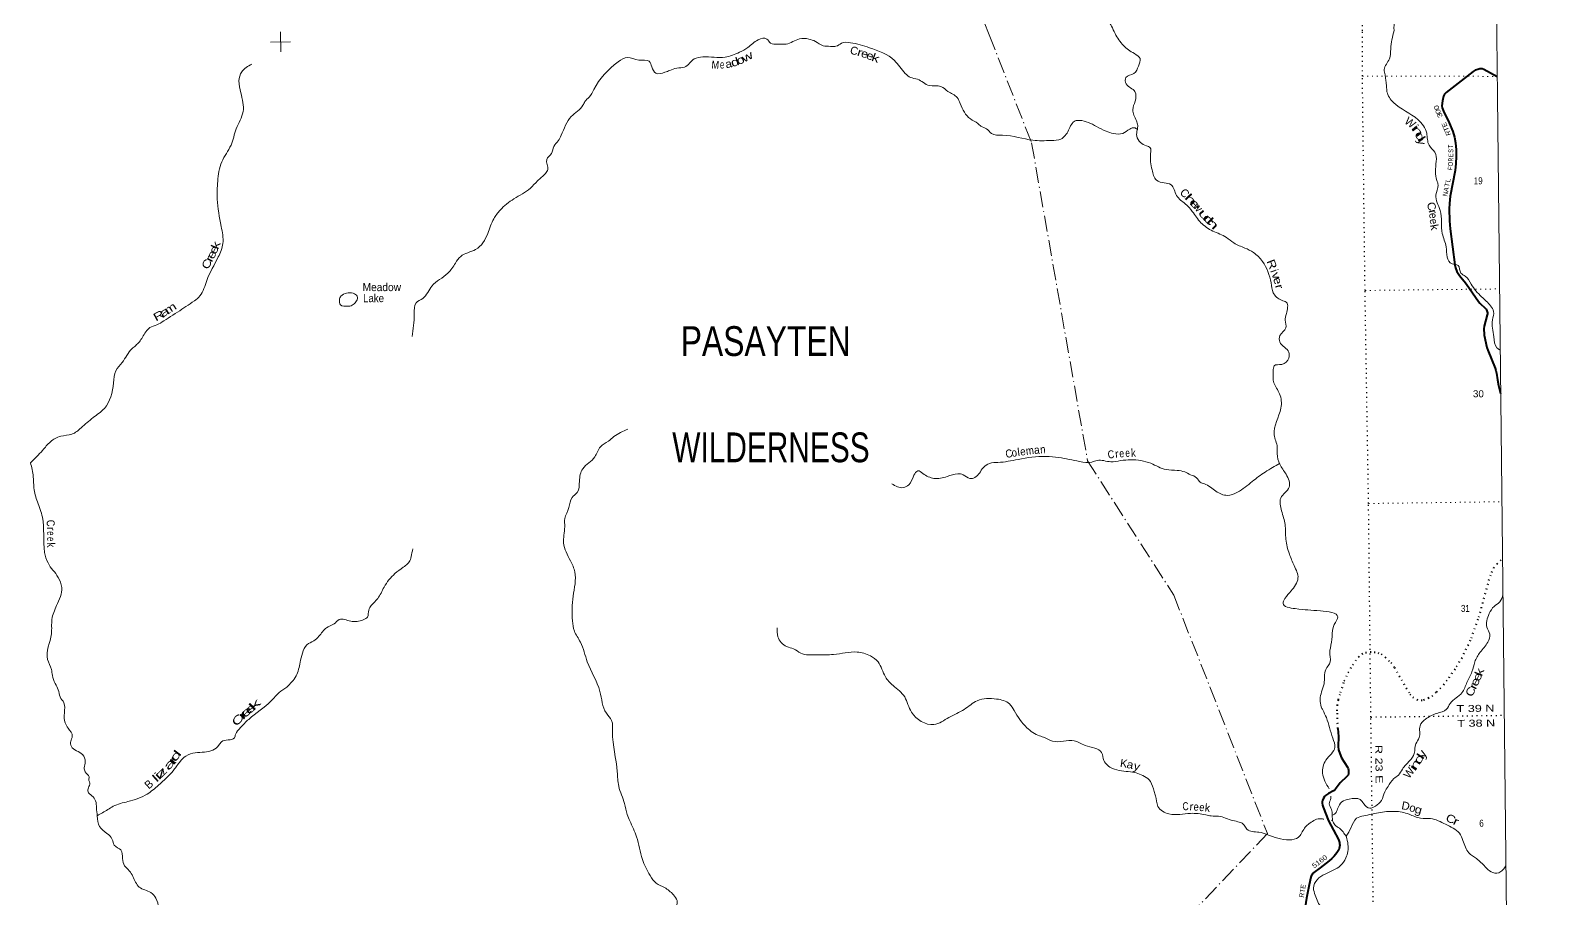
# Model space of a CAD drawing. Header units: feet. Extents: x -2 to 244583, y 367190 to 553316.
# Drawn here: x 206434 to 244583, y 485162 to 506843 of the extents above; entities that cross this region are included whole.
import ezdxf
from ezdxf.enums import TextEntityAlignment as Align

# ---------------------------------------------------------------- set-up
doc = ezdxf.new("R2010")
doc.units = ezdxf.units.FT
doc.header["$LTSCALE"] = 80
doc.linetypes.add('DOT_DASHED', pattern=[7.7, 5, -1.2, 0.3, -1.2])
doc.linetypes.add('DOTTED', pattern=[1.5, 0.3, -1.2])
for name, color, linetype, lineweight in [('26', 7, 'Continuous', 40), ('27', 7, 'Continuous', 35), ('39', 7, 'Continuous', 13), ('4', 7, 'Continuous', 13), ('41', 7, 'Continuous', 13), ('44', 7, 'DOT_DASHED', 13), ('53', 7, 'DOTTED', 40), ('6', 7, 'DOTTED', 25), ('7', 7, 'DOTTED', 13)]:
    doc.layers.add(name, color=color, linetype=linetype, lineweight=lineweight)

msp = doc.modelspace()

# ---------------------------------------------------------------- linework, layer by layer
at = {"layer": '26'}
for points in [[(243076.82, 505687.88), (242741.7, 505868.82), (242700.62, 505884.04), (242645.7, 505886.61), (242590.38, 505872.18), (242528.38, 505851.04), (242476.73, 505817.81), (241799.69, 505293.61), (241764, 505256.94), (241739.12, 505207.14), (241714.33, 505086.07), (241696.45, 504965.23), (241703.56, 504911.87), (241732.05, 504829.63), (241880.8, 504534.85), (241970.14, 504324.02), (242011.09, 504179.04), (242032.39, 504042.01), (242050.2, 503858.87), (242051.41, 503694.63), (242046.64, 503524.47), (242028.29, 503346.58), (241902.98, 502703.8), (241883.1, 502521.29), (241879.4, 502388.08), (241886.65, 502087.28), (241904.6, 501889.2), (242019.98, 500991.6), (242037.75, 500913.33), (242069.75, 500824.4), (242115.97, 500746.14), (242156.62, 500690.46), (242251.07, 500578.94), (242307.83, 500504.88), (242608.37, 500070.23), (242643.83, 500031.14), (242786.14, 499895.92), (242799.04, 499880.8), (242810.84, 499864), (242821.26, 499838.11), (242829.7, 499812.32), (242832.81, 499787.42), (242832.35, 499764.29), (242827.92, 499741.17), (242754.37, 499460.84), (242747.48, 499394.32), (242747.48, 499348.07), (242749.26, 499287.6), (242755.57, 499236.48), (242822.27, 498924.22), (242844.37, 498858.92), (243024.8, 498408.89), (243043.31, 498347.59), (243058.57, 498286.16), (243085.24, 498117.18), (243110.12, 497974.88), (243124.35, 497909.07), (243163.69, 497779.97)], [(239096.07, 489406.78), (239108.97, 489206.87), (239103.35, 488960.23), (239109.67, 488877.39), (239142.46, 488785.91), (239188.68, 488679.19), (239336.74, 488440.33), (239354.9, 488408.82), (239366.44, 488369.69), (239366.44, 488309.21), (239362.01, 488275.42), (239352.22, 488245.18), (239322.03, 488205.62), (239155.8, 488051.3), (239125.97, 488018.55), (239025.49, 487885.56), (238988.7, 487853.86), (238866.35, 487783.98), (238787.83, 487731.12), (238766.5, 487709.78), (238739.55, 487666.74), (238714.95, 487606.61), (238707.84, 487578.15), (238707.84, 487546.13), (238714.95, 487496.33), (238732.75, 487440.24), (238860.06, 487100.64), (239109.68, 486631.6), (239138.03, 486560.71), (239141.59, 486534.03), (239141.75, 486494.65), (239129.14, 486411.3), (239120.25, 486381.06), (239107.81, 486352.6), (239074.03, 486301.02), (239006.48, 486219.2), (238946.04, 486156.94), (238878.42, 486098.31), (238653.71, 485930.37)], [(238653.71, 485930.37), (238497.06, 485813.29), (238466.97, 485781.63), (238443.86, 485746.05), (238431.42, 485717.59), (238412.96, 485658.33), (238366.22, 485417.04), (238315.56, 485169.62), (238282.99, 484954.51)]]:
    msp.add_lwpolyline(points, dxfattribs=at)
at = {"layer": '39'}
msp.add_line((238927.63, 487115.62), (238960.53, 487111.79), dxfattribs=at)
for points in [[(240499.78, 506842.84), (240520.13, 507112.86), (240667.67, 507387.53), (240832.62, 507763.61), (240963.44, 508107.01), (241136.12, 508268.46), (241225.97, 508419.09), (241337.8, 508863.6), (241483.8, 509334.73), (241609.36, 509834.04), (241759, 510357.86), (241878.14, 510642.41), (242096.37, 511189.08), (242264.05, 511474.05), (242298.28, 511753.85), (242370.51, 512347.91), (242438.2, 512486.2), (242511.94, 512626.58), (242513.07, 512742.04), (242469.27, 512911.81), (242498.72, 513025.48), (242511.95, 513145.09), (242495.1, 513230.02), (242524.12, 513400.4), (242511.78, 513685.89), (242752.29, 514487.95), (242877.61, 514758.38), (242980.47, 514917.33)], [(230630.09, 510153.8), (230733.4, 510124.02), (231050.75, 510150.98), (231220.37, 509927.57), (231435.11, 509623.52), (231615.97, 509256.39), (231623.09, 509120.75), (231549.77, 508925.69), (231556.63, 508824.48), (231620.29, 508701.45), (231720.14, 508607.09), (232428.77, 508256.53), (233261.14, 507860.41), (233380.44, 507604.17), (233385.45, 507480.66), (233311.3, 507392.95), (233304.3, 507253.13), (233376.51, 507071.45), (233440.12, 506954.5), (233529.51, 506768.96)], [(215970.35, 499200.78), (216020.84, 499768.28), (216070.54, 500042.38), (216232.48, 500152.67), (216461.73, 500458.48), (216860.71, 500779.63), (217050.44, 501032.09), (217180.95, 501202.49), (217554.33, 501371.41), (217858.79, 501771.71), (218007.93, 502142.78), (218165.99, 502356.2), (218511, 502639.91), (218921.11, 502904.62), (219099.95, 503088.07), (219301.01, 503273.97), (219355.94, 503370.11), (219329.16, 503620.5), (219445.83, 503772.43), (219509.42, 503949.67), (219620.28, 504087.32), (219694.67, 504226.32), (219945.25, 504696.42), (220233.68, 504975.02), (220286.59, 505071.12), (220389.94, 505176.26), (220509.89, 505370.75), (221114.73, 506059.99), (221345.49, 506169.56), (221630.05, 506102.09), (221889.59, 506074.61), (221954.83, 505936.23), (222054.82, 505778.27), (222285.13, 505800.82), (222403.73, 505845.55), (222578.76, 505903.49), (222776.59, 505931.5), (223015.83, 506132.28), (223233.46, 506184.95), (223788.09, 506179.22), (224146.17, 506299.29), (224356.52, 506418.59), (224612.13, 506609.57), (224830.34, 506629.87), (224921.22, 506528.39), (225099.73, 506505.45), (225316.31, 506503.47), (225645.85, 506635.14), (225880.72, 506629.45), (226041.64, 506571.79), (226233.86, 506462.1), (226418.29, 506447.37), (226557.89, 506450.01), (226694.15, 506525.42), (226918.54, 506539.77), (227392.37, 506413.14), (228021.49, 506093.18), (228286.32, 505772.41), (228419.68, 505671.73), (228594.55, 505626.47), (228890.9, 505466.14), (229176.64, 505445.23), (229354.91, 505323.14), (229584.35, 505169.65), (229661.98, 505017.33), (229915.77, 504635.66), (230100.04, 504517.73), (230176.1, 504452.39), (230321.02, 504384.31), (230442.43, 504273.29), (230716.43, 504229.9), (231475.64, 504102.58), (231935.18, 504095.07), (232177.38, 504132.01), (232369.72, 504352.14), (232535.47, 504587.96), (232642.55, 504598.07), (233066.21, 504448.24), (233305.18, 504327.3), (233492.4, 504270.13), (233721.02, 504274.44), (233897.2, 504380.96), (234011.93, 504415.5), (234087.59, 504372.41)], [(233529.51, 506768.96), (233738.1, 506470.14), (234012.96, 506266.92), (234154.85, 506142.12), (234115.72, 505955.23), (234001.66, 505770.97), (233801.13, 505668.04), (233810.08, 505508.36), (234026.02, 505318.19), (234030.39, 505075.47), (233971.43, 504865.95), (234063.46, 504588.46), (234095.88, 504473.74), (234087.59, 504372.41)], [(240499.78, 506842.84), (240416.33, 506381.65), (240384.4, 506132.18), (240255.54, 505870.75), (240278.25, 505733.59), (240289.97, 505644.78), (240306.29, 505525.71), (240324.24, 505315.62), (240484.91, 505047.51), (241099.84, 504615.99), (241316.41, 504278.13), (241374.41, 503979.76), (241519.28, 503802.41), (241532.04, 503319.06), (241572.47, 503097.25), (241600.85, 502982.46), (241544.57, 502736.57), (241652.76, 502348.09), (241705.64, 501772.43), (241800.68, 501440.36), (241827.6, 501181.87), (241950, 501016.24), (242098.49, 500974.53), (242172.76, 500783.71), (242277.29, 500710.82), (242424.62, 500509.23), (242689.38, 500192.51), (242912.04, 499966.05), (242987.39, 499827.85), (242956.86, 499612.8), (242992.77, 499192.61), (243072.62, 498916.91), (243152.45, 498862.3)], [(211963.12, 506004), (211710.12, 505808.36), (211641.91, 505584.34), (211686.63, 505283.85), (211744.91, 504817.75), (211573.67, 504389.18), (211442.52, 503979.69), (211212.36, 503562), (211111.14, 503076.27), (211100.12, 502632.95), (211197.3, 501951.21), (211240.62, 501523.23), (211124.14, 501186.89), (210836.77, 500600.04), (210666.67, 500213.98), (210527.57, 500089.59), (210315.88, 499951.49), (210216.1, 499882.57), (209762.71, 499589.54), (209590.64, 499492.76), (209417.98, 499424.3), (209230.78, 499179.5), (209060.98, 498973.51), (208967.53, 498892.59), (208723.63, 498551.48), (208568.04, 498343.78), (208507.58, 498039), (208277.87, 497404.83), (207999.29, 497174.24), (207694.98, 496914.78), (207469.46, 496760.19), (207189.15, 496709.63), (206930.93, 496570.53), (206733.02, 496353.83), (206434.03, 496044.61)], [(234087.59, 504372.41), (234072.45, 504202.16), (234166.3, 504048.13), (234315.63, 503959.9), (234407.47, 503917.11), (234418.26, 503767.59), (234453.85, 503365.6), (234567.87, 503102.69), (234759.29, 503037.51), (234930.15, 502990.15), (235066.54, 502721.59), (235284.82, 502513.25), (235460.29, 502322.32), (235675.8, 502043.11), (235973.02, 501834.24), (236313.92, 501672.73), (236494.47, 501536.52), (236774.01, 501410.27), (236986.5, 501298.95), (237215.23, 501072.6), (237427.2, 500540.4), (237484.26, 500294.62), (237688.01, 500106.25), (237808.36, 500053.89), (237809.42, 499770.63), (237782.07, 499604.2), (237799.62, 499416.35), (237649.29, 499223.32), (237646.1, 499063.41), (237871.36, 498804.62), (237869.91, 498660.93), (237692.65, 498501.79), (237507.04, 498469.96), (237481.08, 498337.95), (237498.58, 498040.84), (237639.09, 497768.31), (237673.87, 497410.83), (237505.77, 496743.99), (237582.2, 496433.83), (237581.03, 496273.96), (237646.51, 496010.13), (237802.84, 495758.13), (237879.48, 495435.84), (237671.87, 495164.83), (237691.83, 494843.49), (237776.86, 494505.17), (237797.69, 494135.28), (237885.33, 493764.63), (238005.9, 493475.54), (238100.61, 493161.68), (237928.22, 492844.8), (237775.83, 492653.75), (237727.41, 492533.46), (238033.36, 492401.64), (238661.77, 492344.7), (239093.53, 492195.02), (239007.94, 492003.21), (238950.51, 491708.73), (238909.3, 491412.54), (238892.7, 491323.2), (238905.27, 491074.56), (238797.5, 490878.28), (238751.21, 490527.36), (238688.13, 490321.81), (238682.74, 489947.38), (238718.52, 489871.17), (238809.01, 489678.63), (238967.99, 489167.69), (239022.72, 488938.06), (238799.8, 488618.2), (238714.55, 488294.88), (238879.89, 487900.53)], [(214374.06, 499957.76), (214179.11, 499994.55), (214150.59, 500117.44), (214189.41, 500209.23), (214331.78, 500282.73), (214497.75, 500281.81), (214596.24, 500206.78), (214578.16, 500087.06), (214496.75, 500000.55), (214447.54, 499966.27), (214374.06, 499957.76)], [(221359.09, 496884.5), (221006.23, 496699.79), (220870.66, 496585.94), (220672.88, 496442.6), (220533.69, 496193.12), (220231.39, 495898.07), (220147.91, 495588.94), (220090.37, 495300.54), (219963.08, 495176.73), (219882.59, 494926.34), (219784.26, 494655.37), (219779.96, 494444.86), (219752.83, 494041.69), (219922.7, 493599.75), (220033.01, 493318.56), (219989.29, 492712.74), (219974.15, 492093.3), (220021.16, 491843.29), (220171.86, 491566.9), (220344.74, 491070.39), (220659.54, 490335.77), (220821.19, 489788.46), (220949.91, 489608.78), (220975.25, 489325.99), (221094.46, 488326.66), (221129.27, 487967.15), (221274.73, 487532.85), (221340.42, 487256.88), (221406.01, 487098.27), (221575.05, 486702.85), (221722.84, 486139.09), (221912.29, 485733.94), (222065.5, 485542.59), (222273.9, 485433.21), (222495.69, 485255.29), (222587.37, 485109.31), (222549.15, 484871.86), (222429.37, 484555.97), (222194.48, 484225.78), (222088.42, 483934.43), (221945.1, 483353.04), (221851.03, 482845.42), (221678.72, 482524.5), (221306.45, 481956.99), (221020.55, 481650.12), (220885.82, 481489.75), (220686.55, 481204.74), (220535.69, 481153.33), (220406.56, 481019.38), (220257.59, 480862.79), (219948.83, 480701.16), (219803.22, 480583.08), (219665.67, 480467.18), (219533, 480304.83), (219452.2, 480183.92), (219234.93, 479775.15), (219148.61, 479399.19), (219216.48, 479226.46), (219242.57, 479014.5), (219231.83, 478824.1), (219255.2, 478650.53), (219212.54, 478435.24), (219247.08, 478203.21), (219223.2, 477955.9), (219147.87, 477531.59), (218955.24, 477103.05), (218592.3, 476691.52), (218468.31, 476496.96), (218303.54, 476431.13), (218143.62, 476320.87), (218001.49, 476121.92), (217722.7, 475196.02), (217507.32, 474682.07), (217416.72, 474431.48), (217153.68, 473979.35), (216963.85, 473619.65)], [(206433.77, 496045.91), (206501.66, 495701.41), (206517.71, 495416.49), (206603.86, 495070.36), (206729.21, 494688.66), (206786, 493807.78), (206870.46, 493542.54), (207124.88, 493183.86), (207213.13, 492930.84), (207084.89, 492478.92), (206968.58, 492134.5), (206955.84, 491774.09), (206857.86, 491132.65), (206954.17, 490881.83), (206979.54, 490732.66), (207050.47, 490533.9), (207126.68, 490373.69), (207170.81, 490198.62), (207266.99, 490050.98), (207280.3, 489800.4), (207297.7, 489547.87), (207373.28, 489418), (207476.75, 489211.84), (207438.85, 489087.61), (207453.64, 488960.47), (207733.19, 488756.09), (207799.66, 488577.46), (207776.51, 488425.22), (207798.89, 488322.52), (207894.53, 488201.17), (207890.43, 488105.99), (207916.02, 488043.83), (207879.98, 487927.73), (207869.94, 487826.35), (207965.16, 487725.22), (208058.86, 487599.79), (208080.69, 487426.26), (208101, 487228.43)], [(227950.98, 495523.7), (228238.1, 495425.93), (228376.46, 495497.33), (228503.77, 495732.42), (228602.96, 495843.56), (228725.52, 495781.12), (229005.02, 495656.9), (229334.1, 495701.55), (229604.07, 495769.37), (229736.05, 495745.56), (229901.68, 495651.56), (230026.67, 495678.2), (230238.81, 495922.98), (230396.74, 496031.18), (230602.78, 496053.28), (231109.35, 496131.63), (231802.19, 496205.4), (232126.52, 496177.12), (232644.39, 496077.63), (232948.23, 496063.13), (233085.07, 496106.18), (233423.7, 496070.08), (233670.09, 496099), (233922.69, 496119.96), (234422.14, 496032.26), (234803.42, 495875.56), (235085.07, 495856.59), (235272.01, 495815.6), (235416.93, 495747.52), (235566.04, 495671.42), (235659.16, 495557.84), (235761.01, 495521.32), (236051.76, 495334.58), (236336.97, 495230.7), (236586.53, 495308.25), (236958.09, 495578.3), (237277.68, 495812.97), (237465.85, 495927.81), (237639.2, 496029.3)], [(212834.84, 490438.3), (213067.26, 490720.63), (213170.38, 491062.51), (213225.04, 491286.11), (213340.58, 491500.75), (213508.84, 491597), (213640.37, 491710.76), (213828.77, 491924.75), (214017.23, 492023.41), (214144.89, 492126.98), (214432.98, 492087.9), (214748.08, 492122.18), (214852.05, 492192.93), (214883.3, 492367.53), (214946.04, 492480), (215106.81, 492655.03), (215265.66, 492937.25), (215538.83, 493276.26), (215746.43, 493435.98), (215925.09, 493629.55), (215942.02, 493700.69), (215989.1, 493895.82)], [(243220.84, 492756.13), (243144.54, 492570.91), (242998.82, 492458.9), (242880.64, 492278.61), (242815.06, 492099.32), (242820.01, 491937.54), (242889.91, 491764.85), (242842.86, 491567.69), (242649.15, 491311.11), (242517.87, 491071.9), (242445.4, 490825.7), (242320.66, 490560.31), (242197.84, 490301.02), (241903.15, 490032.42), (241812.68, 489887.06), (241565.58, 489785.27), (241288.9, 489640.44), (241150.23, 489473.93), (241131.24, 489180.18), (241046.98, 489026.83), (241006.78, 488787.32), (240888.71, 488600.96), (240712.3, 488395.29), (240607.84, 488239.55), (240491.96, 488156.42), (240349.86, 487955.45), (240269.25, 487824.43), (240186.08, 487610.41), (240034.8, 487469.96), (239898.18, 487414.78), (239742.3, 487529.19), (239655.43, 487632.77), (239378.01, 487641.7), (239197.02, 487577.59), (239090.9, 487401.57), (239030.3, 487283.07), (238956.14, 487243.23)], [(225085.32, 491926.69), (225105.59, 491700.45), (225324.56, 491453.69), (225495.57, 491398.23), (225677.6, 491292.4), (226089.24, 491247.56), (226497.88, 491257.3), (227083.72, 491316.91), (227417.38, 491220.01), (227608.3, 491069.84), (227791.06, 490698.96), (227983.15, 490484.06), (228273.71, 490196.15), (228442.49, 489814.89), (229002.52, 489509.81), (229379.88, 489682.84), (229762.76, 489886.34), (230088.78, 490100.89), (230569.67, 490144.37), (230891.63, 490022.97), (231010.01, 489855.24), (231327.35, 489428.22), (231644.74, 489223.77), (231771.01, 489179.62), (231966.87, 489092.26), (232511.14, 489100.51), (232782.37, 488986.24), (233194.43, 488805.84), (233252.63, 488608.65), (233464.66, 488410.31), (233919.56, 488323.79), (234267.64, 488213), (234411.59, 488086.22), (234507.27, 487831.06), (234541.5, 487728.51), (234600.93, 487462.55), (234877.56, 487273.52), (235413.62, 487287.68), (235794.78, 487250.36), (235932.86, 487224.63), (236111.12, 487215.86), (236475.34, 487107.4), (236758.71, 486993.36), (236825.27, 486893.45), (237126.19, 486816.17), (237325.56, 486759.23), (237886.54, 486626.15), (238108.02, 486689.01), (238261.82, 486914.48), (238353.17, 487011.3), (238431.12, 487065.38), (238565.36, 487140.76), (238710.92, 487149.57), (238749.17, 487142.63)], [(212836.59, 490439.53), (212644.06, 490304.6), (212445.94, 490098.01), (211884.71, 489636.75), (211680.48, 489432.05), (211554.52, 489259.38), (211525.9, 489175.81), (211371.16, 489121.89), (211206.13, 489075.85), (211141.13, 488989.47), (210989.8, 488868.86), (210549.99, 488798.67), (210314.78, 488720.76), (210173.86, 488586.21), (210012.33, 488372.31), (209631.6, 487991.83), (209350.77, 487771.31), (208866.86, 487582.83), (208500.9, 487465.68), (208364.96, 487383.84), (208101.05, 487228.18)], [(238919.87, 487715.97), (238920.19, 487665.44), (238878.2, 487525.03), (238937.4, 487384.51), (238956.14, 487243.23)], [(208101, 487228.43), (208159.28, 486956.56), (208342.93, 486788.55), (208475.62, 486637.65), (208525.23, 486491.03), (208691.64, 486373.23), (208732.44, 486163.7), (208784.91, 485976.67), (208900.78, 485855.76), (208992.83, 485712.08), (209150.18, 485446.39), (209440.47, 485309.01), (209566.84, 485170.11), (209634.74, 484922.72), (209726.94, 484188.27), (209837.57, 483735.45), (209914.62, 483437.68), (210024.04, 483237.72), (210153.01, 482779.22), (210166.19, 482437.58), (210225.45, 482216.31), (210246.26, 481994.21), (210424.68, 481591.4), (210552.98, 481456.59), (210749.41, 481355.62), (210906.75, 481089.94), (211036.9, 480769.04), (211375.28, 480169.38), (211796.57, 479573.54), (212177.1, 479088.1), (212570.61, 478659.58), (212851.25, 478402.62), (212957.14, 478247.95)], [(238956.14, 487243.23), (238953.15, 487184.49), (238965.91, 487150.34), (238961.77, 487109.46)], [(239303.63, 486715.61), (239427.19, 486934.44), (239564.69, 487165.68), (239745.71, 487227.77), (240110.7, 487301.43), (240522.91, 487337.54), (240874.3, 487267.28), (241163.52, 487165.49), (241412.59, 487158.05), (241787.55, 487015.4), (242131.63, 486789.2), (242221.87, 486610.82), (242369.14, 486299.97), (242559.92, 486157.89), (242774.05, 485955.54), (242926.17, 485824.87), (243114.72, 485806.17), (243218.72, 485874.9), (243293.14, 485975.05)], [(238960.53, 487111.79), (239021.28, 486997.6), (239138.13, 486914.83), (239226.81, 486823.42), (239303.63, 486715.61)], [(239303.63, 486715.61), (239349.87, 486508.07), (239299.21, 486175.28), (239165.06, 485982.55), (238780.26, 485772.96), (238578.41, 485631.56), (238489.06, 485423.49), (238530.78, 485242.17), (238686.19, 484929.45), (238803.55, 484818.36), (238914.37, 484733.44), (239028.85, 484557.54), (238962.3, 484319.55), (238839.73, 484270.7), (238616.56, 484300.89), (238465.19, 484277.8), (238385.29, 484219.64), (238365.7, 484071.56), (238314.74, 483979.55), (238121.99, 483781.67), (238053.06, 483563.86), (237968.49, 483315.41), (237974.21, 483222.45), (237944.93, 483163.22)]]:
    msp.add_spline(points, degree=3, dxfattribs=at)
at = {"layer": '4'}
for p, q in [((212679.1, 506807.85), (212684.26, 506307.88)), ((212679.1, 506807.85), (212684.26, 506307.88)), ((212679.1, 506807.85), (212684.26, 506307.88)), ((212679.1, 506807.85), (212684.26, 506307.88)), ((212679.1, 506807.85), (212684.26, 506307.88)), ((212679.1, 506807.85), (212684.26, 506307.88)), ((212679.1, 506807.85), (212684.26, 506307.88)), ((212931.67, 506560.44), (212431.7, 506555.29)), ((212931.67, 506560.44), (212431.7, 506555.29)), ((212931.67, 506560.44), (212431.7, 506555.29)), ((212931.67, 506560.44), (212431.7, 506555.29)), ((212931.67, 506560.44), (212431.7, 506555.29)), ((212931.67, 506560.44), (212431.7, 506555.29)), ((212931.67, 506560.44), (212431.7, 506555.29))]:
    msp.add_line(p, q, dxfattribs=at)
msp.add_lwpolyline([(0, 551604.47), (30320.18, 551625.32), (60640.31, 551687.89), (90960.33, 551792.15), (121280.18, 551938.12), (151599.79, 552125.8), (181919.11, 552355.19), (212238.1, 552626.27), (242556.67, 552939.07), (244583.23, 368785.28), (214011.34, 368469.87), (183439.05, 368196.52), (152869.71, 367965.22), (122293.47, 367775.98), (91720.3, 367628.78), (61146.96, 367523.65), (30573.51, 367460.56), (0, 367439.54)], close=True, dxfattribs=at)
at = {"layer": '44'}
for points in [[(242901.48, 521607.08), (227187.9, 521401.96), (226621.85, 519924.85), (226595.61, 519683.27), (226609.56, 519433.76), (226838.25, 518260.28), (227328.41, 516207.7), (227471.3, 515330.07), (227623.84, 514855.38), (227837.83, 514260.45), (227984.79, 513626.22), (228060.09, 513201.73), (228104.56, 512622.2), (228234.81, 512209.92), (230385.63, 506735.44)], [(230385.63, 506735.44), (231444.64, 504036.28), (232843.08, 496095.1), (234996.87, 492738.36), (237337.4, 486785.71), (233470.76, 482721.41), (223172.76, 479938.29), (223017.37, 479819.39), (222803.01, 479593.77), (222455.03, 479157.17), (222085.77, 478741.3), (221905.79, 478470.46), (221731.07, 478048.58), (221475.33, 477726.44), (220690.98, 476793.4), (220249.98, 476355.66), (219830.33, 475888.81), (219586.59, 475667.56), (212984.67, 475092.07)]]:
    msp.add_lwpolyline(points, dxfattribs=at)
at = {"layer": '53'}
msp.add_lwpolyline([(239096.07, 489406.78), (239081.68, 489851.27), (239087.35, 489981.23), (239108.68, 490123.53), (239165.55, 490303.38), (239258, 490596.67), (239357.1, 490805.71), (239471.32, 490998.67), (239618.45, 491200), (239695.3, 491269.04), (239787.74, 491304.61), (239908.62, 491322.4), (240006.25, 491315.32), (240100.6, 491301.05), (240178.82, 491272.59), (240277.04, 491190.26), (240420.58, 491055.59), (240511.64, 490929.18), (240682.58, 490626.67), (240898.58, 490262.2), (240969.87, 490191.12), (241072.97, 490130.64), (241176.07, 490116.41), (241236.51, 490123.53), (241359.6, 490170.48), (241449.83, 490219.58), (241567.15, 490322.75), (241736.28, 490501.92), (241876.46, 490674.94), (242064.89, 490955.98), (242188.58, 491160.01), (242432.35, 491661.15), (242619.57, 492185.65), (242871.93, 493104.69), (242941.26, 493307.46), (242992.81, 493417.75), (243072.81, 493520.91), (243209.17, 493646.7)], dxfattribs=at)
at = {"layer": '6'}
msp.add_line((239921.85, 489693.56), (243252.17, 489739.04), dxfattribs=at)
for points in [[(239714.3, 506834.71), (239668.57, 511010.83), (239616.79, 516357.6), (239560.09, 521558.5), (239506.6, 526864.75), (239434.44, 532231.61), (239350.56, 537545.71), (239300.76, 542898.57), (239237.18, 548202.71), (239177.92, 552692.66), (239181.49, 552746.67)], [(240000.47, 483252.59), (239989.74, 484357.15), (239921.85, 489693.56), (239864.12, 495028.14), (239776.26, 500350.01), (239710.08, 505704.66), (239714.3, 506834.71)]]:
    msp.add_lwpolyline(points, dxfattribs=at)
at = {"layer": '7'}
for p, q in [((239710.08, 505704.66), (243076.55, 505698.28)), ((239776.26, 500350.01), (243134.98, 500388.69)), ((239864.12, 495028.14), (243193.48, 495072.26))]:
    msp.add_line(p, q, dxfattribs=at)

# ---------------------------------------------------------------- texts
at = {"layer": '27'}
for s, rotation, width, p in [('0', 107.107, 1.3, (241618.75, 504936.52)), ('0', 108.107, 1.3, (241657.08, 504837.24)), ('3', 113.776, 1.35, (241697.27, 504749.47)), ('E', 112.965, 1.15, (241815.23, 504510.18)), ('T', 112.965, 1.35, (241860.41, 504403.56)), ('R', 105.772, 0.95, (241905.14, 504296.61)), ('T', 95.554, 0.95, (241970.77, 503952.52)), ('R', 88.394, 0.65, (241979.23, 503618.24)), ('S', 90.422, 0.7, (241980.36, 503837.12)), ('E', 90.422, 0.7, (241981.16, 503728.4)), ('F', 84.111, 0.85, (241963.32, 503398.99)), ('O', 84.111, 0.75, (241971.41, 503501.16)), ('N', 78.969, 0.85, (241840.37, 502748.43)), ('A', 78.969, 0.95, (241862.61, 502862.56)), ('T', 78.969, 1.05, (241885.22, 502978.54))]:
    msp.add_text(s, height=120, rotation=rotation, dxfattribs=dict(at, width=width)).set_placement(p, align=Align.CENTER)
msp.add_text('L', height=120, rotation=78.969, dxfattribs=at).set_placement((241906.84, 503089.43), align=Align.CENTER)
at = {"layer": '27', "width": 1.2}
msp.add_text('5160', height=120, rotation=36.773, dxfattribs=at).set_placement((238504.27, 485910.13))
at = {"layer": '27'}
msp.add_text('RTE', height=120, rotation=81.39, dxfattribs=at).set_placement((238246.03, 485177.97))
at = {"layer": '41'}
for s, rotation, width, p in [('w', 28.244, 1.45, (224386.5, 506105.2)), ('r', 341.54, 1.3, (227125.24, 506206.37)), ('e', 341.54, 1.15, (227245.54, 506170.66)), ('e', 339.761, 1.2, (227376.24, 506120.18)), ('k', 339.469, 1.4, (227514.66, 506063.88)), ('M', 355.627, 0.85, (223535.78, 505888.89)), ('e', 359.74, 0.7, (223711.53, 505893.94)), ('a', 12.485, 1.1, (223895.07, 505915.13)), ('d', 17.599, 1.35, (224061.8, 505960.32)), ('o', 23.459, 1.3, (224207.3, 506016.96)), ('i', 309.843, 1.65, (240951.22, 504355.74)), ('n', 308.437, 1.9, (241012.97, 504272.35)), ('y', 285.133, 1.15, (241098.7, 504041.07)), ('d', 300.033, 1.65, (241065.89, 504152.56)), ('h', 312.997, 2.05, (235349.06, 502553.19)), ('e', 312.171, 1.9, (235459.25, 502440.87)), ('C', 288.523, 1.1, (241344.17, 502420.82)), ('u', 310.135, 2, (235683.45, 502174.51)), ('c', 314.535, 2.25, (235803.18, 502050.98)), ('h', 315.396, 2.1, (235898.89, 501952.73)), ('r', 285.911, 1.25, (241376.69, 502293.48)), ('e', 279.856, 0.95, (241383, 502201.93)), ('e', 278.418, 0.9, (241396.57, 502060.17)), ('k', 280.418, 1.1, (241411.99, 501911.05)), ('e', 63.965, 1.35, (211046.86, 501201.97)), ('k', 68.157, 1.4, (211153.88, 501446.51)), ('e', 64.245, 1.35, (211101.78, 501324.63)), ('C', 63.854, 1.25, (210924.2, 500966.19)), ('r', 63.965, 1.5, (210990.33, 501099.46)), ('R', 291.305, 1.25, (237356.86, 500968.56)), ('v', 289.577, 1.25, (237462.65, 500687.6)), ('e', 288.089, 1.15, (237500.38, 500563.43)), ('r', 285.887, 1.25, (237539.07, 500419.74)), ('R', 28.437, 1.4, (209685.09, 499634.88)), ('a', 32.402, 1.65, (209831.87, 499728.18)), ('m', 32.402, 1.35, (209978.79, 499821.42)), ('C', 8.715, 0.9, (230892.58, 496179.33)), ('o', 8.715, 0.9, (231026.34, 496201.88)), ('e', 7.484, 0.9, (231237.93, 496230.67)), ('m', 7.484, 0.9, (231412.98, 496252.2)), ('a', 5.617, 0.95, (231583.77, 496270.11)), ('n', 3.711, 0.9, (231731.49, 496280.98)), ('C', 6.675, 0.85, (233439.75, 496157.42)), ('e', 3.969, 0.8, (233702.19, 496182.9)), ('e', 2.314, 0.75, (233847.29, 496192.88)), ('k', 2.623, 0.9, (233992.37, 496195.55)), ('C', 276.227, 0.85, (206837.48, 494527.04)), ('e', 269.629, 0.7, (206845.36, 494137.72)), ('e', 269.629, 0.7, (206846.22, 494281.12)), ('k', 272.372, 0.9, (206846.39, 493989.38)), ('e', 64.783, 1.35, (242613.89, 490531.3)), ('k', 68.867, 1.4, (242726.72, 490784.34)), ('e', 64.868, 1.35, (242672.43, 490657.93)), ('C', 64.563, 1.2, (242500.91, 490286.3)), ('r', 64.746, 1.5, (242565.69, 490423.44)), ('r', 46.443, 2.2, (211805.2, 489676.07)), ('e', 43.684, 2, (211890.36, 489752.87)), ('e', 40.707, 1.85, (211987.15, 489830.42)), ('k', 42.998, 2.2, (212103.17, 489930.93)), ('C', 51.613, 1.55, (211687.32, 489562.53)), ('r', 52.405, 1.95, (210066.09, 488561.33)), ('d', 53.475, 1.9, (210135.56, 488668.15)), ('d', 56.871, 1.75, (241202.84, 488595.26)), ('y', 64.171, 1.45, (241286.74, 488726.78)), ('i', 43.302, 1.85, (209680.83, 488148.15)), ('z', 43.302, 2.35, (209761.33, 488227.96)), ('a', 47.302, 2.05, (209977.74, 488452.79)), ('a', 347.6, 1.1, (233887.57, 488410.56)), ('y', 344.589, 1.15, (234050.25, 488370.74)), ('i', 54.346, 1.5, (241053.32, 488368.2)), ('n', 56.412, 1.7, (241109.25, 488456.57)), ('l', 42.032, 1.7, (209619.23, 488088.39)), ('C', 2.626, 0.8, (235295.78, 487366.43)), ('D', 348.447, 1.05, (240771.96, 487377.8)), ('e', 355.223, 0.85, (235549.83, 487355.83)), ('e', 353.594, 0.85, (235688.69, 487343.46)), ('o', 345.074, 1.05, (240940.2, 487330.99)), ('g', 344.624, 1.2, (241085.58, 487285.14)), ('C', 334.613, 1.2, (241875.79, 487062.07)), ('r', 335.613, 1.45, (242011.51, 486997.41))]:
    msp.add_text(s, height=200, rotation=rotation, dxfattribs=dict(at, width=width)).set_placement(p, align=Align.CENTER)
for s, rotation, p in [('C', 345.696, (226987, 506242.9)), ('W', 321.992, (240842.7, 504466.59)), ('C', 315.958, (235201.86, 502709.5)), ('w', 309.778, (235525.26, 502366.9)), ('i', 289.577, (237415.38, 500809.24)), ('l', 7.484, (231132.53, 496214.61)), ('r', 6.714, (233585.45, 496170.64)), ('r', 271.752, (206844.85, 494395.51)), ('z', 45.119, (209812.67, 488277.93)), ('K', 352.043, (233734.52, 488437.75)), ('W', 53.287, (240951.69, 488240.39)), ('B', 42.032, (209456.12, 487941.35)), ('r', 355.223, (235429.75, 487362.52)), ('k', 354.585, (235830.25, 487327.03))]:
    msp.add_text(s, height=200, rotation=rotation, dxfattribs=at).set_placement(p, align=Align.CENTER)
for s, width, p in [('Meadow', 0.95, (214730.1, 500333.32)), ('Lake', 0.9, (214743.43, 500057.64))]:
    msp.add_text(s, height=200, dxfattribs=dict(at, width=width)).set_placement(p)
at = {"layer": '44'}
for s, width, p in [('PASAYTEN', 0.8, (224800.37, 498713.69)), ('WILDERNESS', 0.75, (224932.86, 496059.48))]:
    msp.add_text(s, height=743.7, dxfattribs=dict(at, width=width)).set_placement(p, align=Align.CENTER)
at = {"layer": '6', "width": 1.35}
for s, rotation, p in [('T 39 N', 0.782, (242062.44, 489816)), ('T 38 N', 0.782, (242080.93, 489447.05)), ('R 23 E', 270.729, (240030.72, 488996.93))]:
    msp.add_text(s, height=175, rotation=rotation, dxfattribs=at).set_placement(p)
at = {"layer": '7'}
for s, width, p in [('19', 0.85, (242492.78, 503001.58)), ('30', 1.05, (242471.56, 497681.43)), ('31', 0.85, (242172.09, 492320.55)), ('6', 0.85, (242630.56, 486954.41))]:
    msp.add_text(s, height=175, dxfattribs=dict(at, width=width)).set_placement(p)

doc.saveas('drawing.dxf')
